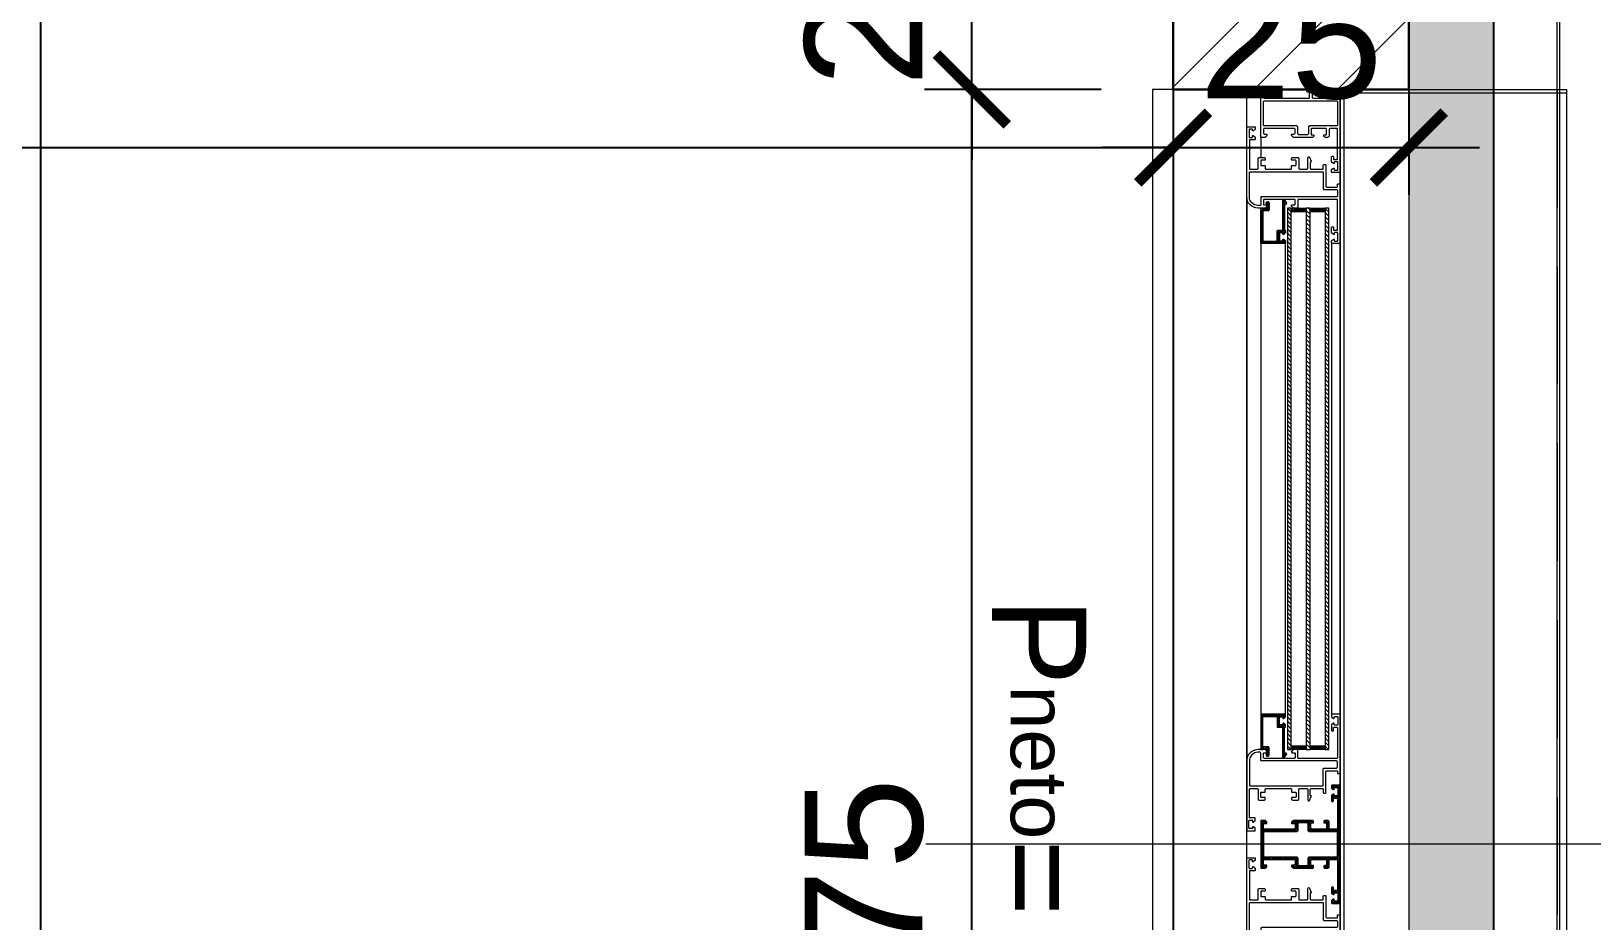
# Model space of a CAD drawing. Header units: centimetres. Extents: x 111832 to 117233, y -55119 to -48329.
# Drawn here: x 114573.4 to 114738.8, y -51120.5 to -51026.2 of the extents above; entities that cross this region are included whole.
import ezdxf

# ---------------------------------------------------------------- set-up
doc = ezdxf.new("R2010")
doc.units = ezdxf.units.CM
doc.header["$LTSCALE"] = 50
doc.header["$MEASUREMENT"] = 0
doc.linetypes.add('CACHE', pattern=[0.375, 0.25, -0.125])
doc.layers.get('0').update_dxf_attribs({"color": 8})
for name, color, linetype, lineweight in [('CONSOLE ISOL.', 214, 'Continuous', 15), ('ISOLATION', 252, 'Continuous', 0), ('MACONNERIE COUPE', 7, 'Continuous', 30), ('MACONNERIE HACHURE', 253, 'Continuous', 13), ('WD_Corner', 154, 'Continuous', 5), ('WINDOWS', 21, 'Continuous', 5)]:
    doc.layers.add(name, color=color, linetype=linetype, lineweight=lineweight)
doc.layers.add('COTE 50ème', color=1, linetype='Continuous')
doc.layers.add('FMULT', color=150, linetype='Continuous', plot=False)
doc.styles.add('GENERATED_STYLE_1', font='arial.ttf')
doc.styles.add('RS_TXT_50', font='arial.ttf', dxfattribs={"height": 12.5})
doc.dimstyles.new('RS_50CM_LINEAIRE', dxfattribs={"dimscale": 5, "dimtxt": 12.5, "dimasz": 1.5, "dimexe": 1, "dimexo": 2.5, "dimgap": 1, "dimtad": 1, "dimdec": 1, "dimrnd": 0.5, "dimdsep": 46, "dimtxsty": 'RS_TXT_50', "dimblk1": 'ARCHTICK', "dimblk2": 'ARCHTICK', "dimsah": 1, "dimcen": 2.5, "dimdle": 1, "dimclrt": 4, "dimadec": 0, "dimazin": 2, "dimtfac": 1, "dimtdec": 1, "dimtix": 1, "dimtmove": 2, "dimatfit": 3, "dimfxl": 1, "dimtolj": 1, "dimtzin": 0, "dimarcsym": 0})
pattern_1 = [(135, (-46708.70849, -43842.58123), (-0.08838834765, -0.08838834765), [])]

# ---------------------------------------------------------------- blocks, each defined once
blk = doc.blocks.new('DRITARE POS 3')
at = {"layer": 'WINDOWS'}
h = blk.add_hatch(dxfattribs=at)
h.set_pattern_fill('ANSI31', color=256, angle=450)
h.set_pattern_definition(pattern_1)
h.paths.add_polyline_path([(-9.61, -75.28, -0.414214), (-9.56, -75.22), (-9.26, -75.22, -0.414214), (-9.2, -75.28), (-9.2, -75.49, 1), (-9, -75.49), (-9, -74.96, 0.250765), (-9.02, -74.91), (-9.19, -74.8, 0.599022), (-9.28, -74.85), (-9.28, -74.92, -0.414214), (-9.33, -74.98), (-9.59, -74.98, -0.414214), (-9.65, -74.92), (-9.65, -74.14, -0.414214), (-9.59, -74.08), (-9.33, -74.08, -0.414214), (-9.28, -74.14), (-9.28, -74.25, 0.599022), (-9.19, -74.3), (-9.02, -74.18, 0.250765), (-9, -74.14), (-9, -73.9, 0.414214), (-9.05, -73.84), (-9.84, -73.84, 0.414214), (-9.89, -73.9), (-9.89, -80.11), (-9.89, -86.33, 0.414214), (-9.84, -86.38), (-9.05, -86.38, 0.414214), (-9, -86.33), (-9, -86.08, 0.250765), (-9.02, -86.04), (-9.19, -85.93, 0.599022), (-9.28, -85.97), (-9.28, -86.08, -0.414214), (-9.33, -86.14), (-9.59, -86.14, -0.414214), (-9.65, -86.08), (-9.65, -85.3, -0.414214), (-9.59, -85.24), (-9.33, -85.24, -0.414214), (-9.28, -85.3), (-9.28, -85.38, 0.599022), (-9.19, -85.42), (-9.02, -85.31, 0.250765), (-9, -85.26), (-9, -84.73, 1), (-9.2, -84.73), (-9.2, -84.95, -0.414214), (-9.26, -85), (-9.56, -85, -0.414214), (-9.61, -84.95), (-9.61, -81.77, -0.414214), (-9.56, -81.72), (-8.83, -81.72, -0.414214), (-8.74, -81.81), (-8.74, -82.46, 0.414214), (-8.55, -82.65), (-8.29, -82.65, 0.198912), (-8.25, -82.63), (-8.19, -82.57, 0.198912), (-8.18, -82.53), (-8.18, -82.43, 0.414214), (-8.23, -82.37), (-8.4, -82.37, -0.414214), (-8.46, -82.31), (-8.46, -81.81, -0.414214), (-8.36, -81.72), (-6.91, -81.72, -0.414214), (-6.81, -81.81), (-6.81, -82.31, -0.414214), (-6.87, -82.37), (-7.04, -82.37, 0.414214), (-7.09, -82.43), (-7.09, -82.53, 0.198912), (-7.08, -82.57), (-7.02, -82.63, 0.198912), (-6.98, -82.65), (-4.97, -82.65, 0.198912), (-4.93, -82.63), (-4.78, -82.48, 0.198912), (-4.76, -82.44), (-4.76, -82.37, 0.414214), (-4.82, -82.31), (-5, -82.31, -0.340481), (-5.13, -82.22), (-5.13, -81.81, -0.414214), (-5.04, -81.72), (-1.87, -81.72, -0.414214), (-1.77, -81.81), (-1.77, -82.22, -0.414214), (-1.87, -82.31), (-2.09, -82.31, 0.414214), (-2.15, -82.37), (-2.15, -82.44, 0.198912), (-2.13, -82.48), (-1.98, -82.63, 0.198912), (-1.94, -82.65), (-1.55, -82.65, 0.414214), (-1.49, -82.59), (-1.49, -80.11), (-1.49, -77.63, 0.414214), (-1.55, -77.57), (-1.94, -77.57, 0.198912), (-1.98, -77.59), (-2.13, -77.74, 0.198912), (-2.15, -77.78), (-2.15, -77.85, 0.414214), (-2.09, -77.91), (-1.87, -77.91, -0.414214), (-1.77, -78), (-1.77, -78.41, -0.414214), (-1.87, -78.51), (-5.04, -78.51, -0.414214), (-5.13, -78.41), (-5.13, -78, -0.340481), (-5, -77.91), (-4.82, -77.91, 0.414214), (-4.76, -77.85), (-4.76, -77.78, 0.198912), (-4.78, -77.74), (-4.93, -77.59, 0.198912), (-4.97, -77.57), (-6.98, -77.57, 0.198912), (-7.02, -77.59), (-7.08, -77.65, 0.198912), (-7.09, -77.69), (-7.09, -77.8, 0.414214), (-7.04, -77.85), (-6.87, -77.85, -0.414214), (-6.81, -77.91), (-6.81, -78.41, -0.414214), (-6.91, -78.51), (-8.36, -78.51, -0.414214), (-8.46, -78.41), (-8.46, -77.91, -0.414214), (-8.4, -77.85), (-8.23, -77.85, 0.414214), (-8.18, -77.8), (-8.18, -77.69, 0.198912), (-8.19, -77.65), (-8.25, -77.59, 0.198912), (-8.29, -77.57), (-8.55, -77.57, 0.414214), (-8.74, -77.76), (-8.74, -78.41, -0.414214), (-8.83, -78.51), (-9.56, -78.51, -0.414214), (-9.61, -78.45)])
h.paths.add_polyline_path([(-9.56, -78.79), (-6.63, -78.79), (-6.53, -78.69), (-6.53, -77.95), (-6.44, -77.85), (-5.51, -77.85), (-5.41, -77.95), (-5.41, -78.69), (-5.32, -78.79), (-1.83, -78.79), (-1.77, -78.84), (-1.77, -80.11), (-1.77, -81.38), (-1.83, -81.44), (-5.32, -81.44), (-5.41, -81.53), (-5.41, -82.28), (-5.51, -82.37), (-6.44, -82.37), (-6.53, -82.28), (-6.53, -81.53), (-6.63, -81.44), (-9.56, -81.44), (-9.61, -81.38), (-9.61, -80.11), (-9.61, -78.84)], flags=16)
at = {"layer": 'WINDOWS', "transparency": 33554559}
h = blk.add_hatch(dxfattribs=at)
h.set_pattern_fill('ANSI31', color=256, angle=450)
h.set_pattern_definition(pattern_1)
h.paths.add_polyline_path([(-1.49, -90.21), (-1.49, -90.16), (-1.74, -90.16), (-1.74, -90.21), (-2.09, -90.21, -0.414214), (-2.15, -90.16), (-2.15, -89.79, -0.247394), (-2.12, -89.74, 1.657435), (-2.37, -89.61), (-2.37, -90.35, 0.414214), (-2.28, -90.44), (-1.81, -90.44, -0.414214), (-1.72, -90.53), (-1.72, -93.57, -0.414214), (-1.81, -93.67), (-3.16, -93.67, -0.414214), (-3.22, -93.61), (-3.22, -92.6, 0.414214), (-3.31, -92.51), (-3.76, -92.51, -0.414214), (-3.81, -92.45), (-3.81, -89.32, 0.737396), (-3.98, -89.27), (-4.23, -89.62, 0.603122), (-4.15, -89.77), (-4.07, -89.77, -0.414214), (-4.02, -89.82), (-4.02, -92.51), (-4.06, -92.51, 0.414214), (-4.11, -92.57), (-4.11, -92.77, 0.250765), (-4.09, -92.82), (-3.92, -92.95, 0.599022), (-3.83, -92.9), (-3.83, -92.83, -0.414214), (-3.78, -92.77), (-3.51, -92.77, -0.414214), (-3.46, -92.83), (-3.46, -93.57, -0.414214), (-3.51, -93.63), (-3.78, -93.63, -0.414214), (-3.83, -93.57), (-3.83, -93.5, 0.599022), (-3.92, -93.45), (-4.09, -93.58, 0.250765), (-4.11, -93.63), (-4.11, -93.84, 0.414214), (-4.06, -93.89), (-1.55, -93.89, 0.414214), (-1.49, -93.84)])
at = {"layer": 'WINDOWS'}
h = blk.add_hatch(dxfattribs=at)
h.set_pattern_fill('ANSI31', color=140, scale=2.5, angle=450)
h.set_pattern_definition([(135, (-46708.9128, -43842.58123), (-0.2209708691, -0.2209708691), [])])
h.paths.add_polyline_path([(-8.71, -90.15), (-8.71, -147.54), (-8.31, -147.54), (-8.31, -90.15)])
h.paths.add_polyline_path([(-6.71, -90.15), (-6.71, -147.54), (-6.31, -147.54), (-6.31, -90.15)])
h.paths.add_polyline_path([(-4.71, -90.15), (-4.71, -147.53), (-4.31, -147.53), (-4.31, -90.15)])
at = {"layer": 'WINDOWS', "transparency": 33554559}
h = blk.add_hatch(dxfattribs=at)
h.set_pattern_fill('ANSI31', color=140, angle=450)
h.set_pattern_definition([(135, (-46708.90849, -43859.58123), (-0.08838834765, -0.08838834765), [])])
h.paths.add_polyline_path([(-6.71, -147.54), (-8.31, -147.54), (-8.31, -147.14), (-6.71, -147.14)])
h.paths.add_polyline_path([(-4.71, -147.54), (-6.31, -147.54), (-6.31, -147.14), (-4.71, -147.14)])
h.paths.add_polyline_path([(-6.71, -90.55), (-8.31, -90.55), (-8.31, -90.15), (-6.71, -90.15)])
h.paths.add_polyline_path([(-4.71, -90.55), (-6.31, -90.55), (-6.31, -90.15), (-4.71, -90.15)])
h = blk.add_hatch(dxfattribs=at)
h.set_pattern_fill('ANSI31', color=256, angle=450)
h.set_pattern_definition([(135, (-46708.71279, -43842.58135), (-0.08838834765, -0.08838834765), [])])
h.paths.add_polyline_path([(-1.72, -147.16, -0.414214), (-1.81, -147.25), (-2.28, -147.25, 0.414214), (-2.37, -147.34), (-2.37, -148.08, 1.835735), (-2.15, -147.94), (-2.15, -147.47), (-1.74, -147.47), (-1.5, -147.53), (-1.5, -143.85, 0.414214), (-1.55, -143.8), (-4.06, -143.8, 0.414214), (-4.12, -143.85), (-4.12, -144.06, 0.250765), (-4.09, -144.1), (-3.92, -144.24, 0.599022), (-3.84, -144.19), (-3.84, -144.06), (-3.46, -144.06), (-3.46, -144.92), (-3.84, -144.92), (-3.84, -144.79, 0.649779), (-3.93, -144.74), (-4.1, -144.88, 0.212283), (-4.12, -144.92), (-4.12, -145.12, 0.414214), (-4.06, -145.18), (-4.02, -145.18), (-4.02, -147.92), (-4.15, -147.92, 0.603122), (-4.23, -148.07), (-3.99, -148.42, 0.737396), (-3.82, -148.37), (-3.82, -145.18), (-3.31, -145.18, 0.414214), (-3.22, -145.08), (-3.22, -144.02), (-1.81, -144.02, -0.414214), (-1.72, -144.11)])
at = {"layer": 'WINDOWS', "color": 165, "linetype": 'CACHE'}
blk.add_line((-32.9, -160.11), (-32.9, 0), dxfattribs=at)
at = {"layer": 'WINDOWS', "color": 165}
blk.add_line((-61.99, -80.11), (34.01, -80.11), dxfattribs=at)
at = {"layer": 'WINDOWS'}
for p, q in [((-0.01, -148.63), (0, -88.98)), ((-9.89, -143.83), (-9.89, -93.83)), ((-9, -143.85), (-9, -93.83)), ((-4.11, -93.84), (-4.12, -143.85)), ((-1.5, -143.85), (-1.49, -93.84)), ((-9.9, -151.38), (-9.9, -150)), ((-1.5, -155.12), (-1.5, -152.86))]:
    blk.add_line(p, q, dxfattribs=at)
at = {"layer": 'WINDOWS', "color": 165}
for points in [[(-9.9, 0), (-9.9, -160.11), (-33.9, -160.11), (-33.9, 0)], [(-10.3, -159.71), (-10.3, -0.4), (-9.9, 0), (-9.9, -160.11)], [(0, 0), (0, -160.11), (10, -160.11), (10, 0)], [(-9.9, -160.11), (-33.9, -160.11), (-33.9, -159.71), (-10.3, -159.71)]]:
    blk.add_lwpolyline(points, close=True, dxfattribs=at)
at = {"layer": 'WINDOWS'}
for points in [[(-9.9, -160.11), (-9.9, 0), (0, 0), (0, -160.11)], [(-1.77, -80.11), (-1.77, -78.84), (-1.83, -78.79), (-5.32, -78.79), (-5.41, -78.69), (-5.41, -77.95), (-5.51, -77.85), (-6.44, -77.85), (-6.53, -77.95), (-6.53, -78.69), (-6.63, -78.79), (-9.56, -78.79), (-9.61, -78.84), (-9.61, -80.11), (-9.61, -81.38), (-9.56, -81.44), (-6.63, -81.44), (-6.53, -81.53), (-6.53, -82.28), (-6.44, -82.37), (-5.51, -82.37), (-5.41, -82.28), (-5.41, -81.53), (-5.32, -81.44), (-1.83, -81.44), (-1.77, -81.38)], [(-1.78, -158.84), (-1.83, -158.9), (-9.56, -158.9), (-9.62, -158.84), (-9.62, -156.3), (-9.56, -156.25), (-6.63, -156.25), (-6.54, -156.15), (-6.54, -155.41), (-6.44, -155.31), (-5.51, -155.31), (-5.42, -155.41), (-5.42, -156.15), (-5.32, -156.25), (-1.83, -156.25), (-1.78, -156.3)]]:
    blk.add_lwpolyline(points, close=True, dxfattribs=at)
blk.add_lwpolyline([(0, -71.28), (0, -78.64, -0.414214), (-0.06, -78.69), (-0.84, -78.69, -0.414214), (-0.9, -78.64), (-0.9, -78.43, -0.250765), (-0.87, -78.38), (-0.7, -78.25, -0.599022), (-0.62, -78.3), (-0.62, -78.39, 0.414214), (-0.56, -78.45), (-0.3, -78.45, 0.414214), (-0.24, -78.39), (-0.24, -77.61, 0.414214), (-0.3, -77.55), (-0.56, -77.55, 0.414214), (-0.62, -77.61), (-0.62, -77.7, -0.599022), (-0.7, -77.75), (-0.87, -77.62, -0.250765), (-0.9, -77.57), (-0.9, -77.37, -0.414214), (-0.84, -77.31), (-0.34, -77.31, 0.414214), (-0.28, -77.26), (-0.28, -74.31, 0.414214), (-0.37, -74.21), (-1.12, -74.21, 0.414214), (-1.21, -74.31), (-1.21, -75.33, -0.414214), (-1.31, -75.43), (-1.87, -75.43, -0.414214), (-1.96, -75.33), (-1.96, -75.2, -0.414214), (-1.9, -75.15), (-1.55, -75.15, 0.414214), (-1.49, -75.09), (-1.49, -74.64, 0.414214), (-1.55, -74.59), (-1.9, -74.59, -0.414214), (-1.96, -74.53), (-1.96, -74.27, 0.414214), (-2.02, -74.21), (-4.7, -74.21, 0.414214), (-4.76, -74.27), (-4.76, -74.53, -0.414214), (-4.82, -74.59), (-5.17, -74.59, 0.414214), (-5.23, -74.64), (-5.23, -75.09, 0.414214), (-5.17, -75.15), (-4.82, -75.15, -0.414214), (-4.76, -75.2), (-4.76, -75.33, -0.414214), (-4.85, -75.43), (-5.41, -75.43, -0.414214), (-5.51, -75.33), (-5.51, -74.31, 0.414214), (-5.6, -74.21), (-6.38, -74.21, 0.414214), (-6.48, -74.31), (-6.48, -75.43, -0.809546), (-6.66, -75.46), (-6.85, -75.04, -0.543142), (-6.79, -74.96, 0.414214), (-6.74, -74.9), (-6.74, -74.31, 0.414214), (-6.83, -74.21), (-8.06, -74.21, 0.414214), (-8.12, -74.27), (-8.12, -74.62, -0.414214), (-8.18, -74.68), (-8.34, -74.68, -0.414214), (-8.4, -74.62), (-8.4, -72.4, 0.414214), (-8.49, -72.31), (-9.56, -72.31, 0.414214), (-9.61, -72.36), (-9.61, -72.57, -0.414214), (-9.67, -72.63), (-9.84, -72.63, -0.414214), (-9.89, -72.57), (-9.89, -66.39, -0.414214)], format="xyb", dxfattribs=at)
for points in [[(-1.49, -70.44, -0.414214), (-1.4, -70.35), (-1.18, -70.35), (-1.18, -70.35, -0.414214), (-0.28, -71.28), (-0.28, -73.88, -0.414214), (-0.34, -73.93), (-8.06, -73.93, -0.414214), (-8.12, -73.88), (-8.12, -72.12, 0.414214), (-8.21, -72.03), (-9.52, -72.03, -0.414214), (-9.61, -71.94), (-9.61, -71.38, -0.414214), (-9.52, -71.28), (-1.59, -71.28, 0.414214), (-1.49, -71.19)], [(-1.49, -80.11), (-1.49, -77.63, 0.414214), (-1.55, -77.57), (-1.94, -77.57, 0.198912), (-1.98, -77.59), (-2.13, -77.74, 0.198912), (-2.15, -77.78), (-2.15, -77.85, 0.414214), (-2.09, -77.91), (-1.87, -77.91, -0.414214), (-1.77, -78), (-1.77, -78.41, -0.414214), (-1.87, -78.51), (-5.04, -78.51, -0.414214), (-5.13, -78.41), (-5.13, -78, -0.340481), (-5, -77.91), (-4.82, -77.91, 0.414214), (-4.76, -77.85), (-4.76, -77.78, 0.198912), (-4.78, -77.74), (-4.93, -77.59, 0.198912), (-4.97, -77.57), (-6.98, -77.57, 0.198912), (-7.02, -77.59), (-7.08, -77.65, 0.198912), (-7.09, -77.69), (-7.09, -77.8, 0.414214), (-7.04, -77.85), (-6.87, -77.85, -0.414214), (-6.81, -77.91), (-6.81, -78.41, -0.414214), (-6.91, -78.51), (-8.36, -78.51, -0.414214), (-8.46, -78.41), (-8.46, -77.91, -0.414214), (-8.4, -77.85), (-8.23, -77.85, 0.414214), (-8.18, -77.8), (-8.18, -77.69, 0.198912), (-8.19, -77.65), (-8.25, -77.59, 0.198912), (-8.29, -77.57), (-8.55, -77.57, 0.414214), (-8.74, -77.76), (-8.74, -78.41, -0.414214), (-8.83, -78.51), (-9.56, -78.51, -0.414214), (-9.61, -78.45), (-9.61, -75.28, -0.414214), (-9.56, -75.22), (-9.26, -75.22, -0.414214), (-9.2, -75.28), (-9.2, -75.49, 1), (-9, -75.49), (-9, -74.96, 0.250765), (-9.02, -74.91), (-9.19, -74.8, 0.599022), (-9.28, -74.85), (-9.28, -74.92, -0.414214), (-9.33, -74.98), (-9.59, -74.98, -0.414214), (-9.65, -74.92), (-9.65, -74.14, -0.414214), (-9.59, -74.08), (-9.33, -74.08, -0.414214), (-9.28, -74.14), (-9.28, -74.25, 0.599022), (-9.19, -74.3), (-9.02, -74.18, 0.250765), (-9, -74.14), (-9, -73.9, 0.414214), (-9.05, -73.84), (-9.84, -73.84, 0.414214), (-9.89, -73.9), (-9.89, -80.11), (-9.89, -86.33, 0.414214), (-9.84, -86.38), (-9.05, -86.38, 0.414214), (-9, -86.33), (-9, -86.08, 0.250765), (-9.02, -86.04), (-9.19, -85.93, 0.599022), (-9.28, -85.97), (-9.28, -86.08, -0.414214), (-9.33, -86.14), (-9.59, -86.14, -0.414214), (-9.65, -86.08), (-9.65, -85.3, -0.414214), (-9.59, -85.24), (-9.33, -85.24, -0.414214), (-9.28, -85.3), (-9.28, -85.38, 0.599022), (-9.19, -85.42), (-9.02, -85.31, 0.250765), (-9, -85.26), (-9, -84.73, 1), (-9.2, -84.73), (-9.2, -84.95, -0.414214), (-9.26, -85), (-9.56, -85, -0.414214), (-9.61, -84.95), (-9.61, -81.77, -0.414214), (-9.56, -81.72), (-8.83, -81.72, -0.414214), (-8.74, -81.81), (-8.74, -82.46, 0.414214), (-8.55, -82.65), (-8.29, -82.65, 0.198912), (-8.25, -82.63), (-8.19, -82.57, 0.198912), (-8.18, -82.53), (-8.18, -82.43, 0.414214), (-8.23, -82.37), (-8.4, -82.37, -0.414214), (-8.46, -82.31), (-8.46, -81.81, -0.414214), (-8.36, -81.72), (-6.91, -81.72, -0.414214), (-6.81, -81.81), (-6.81, -82.31, -0.414214), (-6.87, -82.37), (-7.04, -82.37, 0.414214), (-7.09, -82.43), (-7.09, -82.53, 0.198912), (-7.08, -82.57), (-7.02, -82.63, 0.198912), (-6.98, -82.65), (-4.97, -82.65, 0.198912), (-4.93, -82.63), (-4.78, -82.48, 0.198912), (-4.76, -82.44), (-4.76, -82.37, 0.414214), (-4.82, -82.31), (-5, -82.31, -0.340481), (-5.13, -82.22), (-5.13, -81.81, -0.414214), (-5.04, -81.72), (-1.87, -81.72, -0.414214), (-1.77, -81.81), (-1.77, -82.22, -0.414214), (-1.87, -82.31), (-2.09, -82.31, 0.414214), (-2.15, -82.37), (-2.15, -82.44, 0.198912), (-2.13, -82.48), (-1.98, -82.63, 0.198912), (-1.94, -82.65), (-1.55, -82.65, 0.414214), (-1.49, -82.59)], [(0, -81.59, 0.414214), (-0.06, -81.53), (-0.84, -81.53, 0.414214), (-0.9, -81.59), (-0.9, -81.79, 0.250765), (-0.87, -81.84), (-0.7, -81.97, 0.599022), (-0.62, -81.92), (-0.62, -81.83, -0.414214), (-0.56, -81.77), (-0.3, -81.77, -0.414214), (-0.24, -81.83), (-0.24, -82.61, -0.414214), (-0.3, -82.67), (-0.56, -82.67, -0.414214), (-0.62, -82.61), (-0.62, -82.52, 0.599022), (-0.7, -82.47), (-0.87, -82.6, 0.250765), (-0.9, -82.65), (-0.9, -82.86, 0.414214), (-0.84, -82.91), (-0.34, -82.91, -0.414214), (-0.28, -82.97), (-0.28, -85.92, -0.414214), (-0.37, -86.01), (-1.12, -86.01, -0.414214), (-1.21, -85.92), (-1.21, -84.89, 0.414214), (-1.31, -84.8), (-1.87, -84.8, 0.414214), (-1.96, -84.89), (-1.96, -85.02, 0.414214), (-1.9, -85.08), (-1.55, -85.08, -0.414214), (-1.49, -85.13), (-1.49, -85.58, -0.414214), (-1.55, -85.64), (-1.9, -85.64, 0.414214), (-1.96, -85.69), (-1.96, -85.95, -0.414214), (-2.02, -86.01), (-4.7, -86.01, -0.414214), (-4.76, -85.95), (-4.76, -85.69, 0.414214), (-4.82, -85.64), (-5.17, -85.64, -0.414214), (-5.23, -85.58), (-5.23, -85.13, -0.414214), (-5.17, -85.08), (-4.82, -85.08, 0.414214), (-4.76, -85.02), (-4.76, -84.89, 0.414214), (-4.85, -84.8), (-5.41, -84.8, 0.414214), (-5.51, -84.89), (-5.51, -85.92, -0.414214), (-5.6, -86.01), (-6.38, -86.01, -0.414214), (-6.48, -85.92), (-6.48, -84.8, 0.809546), (-6.66, -84.76), (-6.85, -85.18, 0.543142), (-6.79, -85.26, -0.414214), (-6.74, -85.32), (-6.74, -85.92, -0.414214), (-6.83, -86.01), (-8.06, -86.01, -0.414214), (-8.12, -85.95), (-8.12, -85.6, 0.414214), (-8.18, -85.54), (-8.34, -85.54, 0.414214), (-8.4, -85.6), (-8.4, -87.82, -0.414214), (-8.49, -87.91), (-9.56, -87.91, -0.414214), (-9.61, -87.86), (-9.61, -87.65, 0.414214), (-9.67, -87.6), (-9.84, -87.6, 0.414214), (-9.89, -87.65), (-9.89, -93.83, 0.414214), (-9.84, -93.89), (-9.05, -93.89, 0.414214), (-9, -93.83), (-9, -93.63, 0.250765), (-9.02, -93.58), (-9.19, -93.45, 0.599022), (-9.28, -93.5), (-9.28, -93.59, -0.414214), (-9.33, -93.64), (-9.59, -93.64, -0.414214), (-9.65, -93.59), (-9.65, -92.8, -0.414214), (-9.59, -92.75), (-9.33, -92.75, -0.414214), (-9.28, -92.8), (-9.28, -92.9, 0.599022), (-9.19, -92.94), (-9.02, -92.81, 0.250765), (-9, -92.77), (-9, -92.19, 0.414214), (-9.05, -92.13), (-9.15, -92.13, 0.414214), (-9.2, -92.19), (-9.2, -92.45, -0.414214), (-9.26, -92.51), (-9.56, -92.51, -0.414214), (-9.61, -92.45), (-9.61, -89.28, -0.414214), (-9.56, -89.22), (-5.47, -89.22, -0.414214), (-5.41, -89.28), (-5.41, -90.1, 0.414214), (-5.36, -90.15), (-4.97, -90.15, 0.198912), (-4.93, -90.14), (-4.78, -89.98, 0.198912), (-4.76, -89.94), (-4.76, -89.87, 0.414214), (-4.82, -89.82), (-5.04, -89.82, -0.414214), (-5.13, -89.72), (-5.13, -89.31, -0.414214), (-5.04, -89.22), (-1.87, -89.22, -0.414214), (-1.77, -89.31), (-1.77, -89.72, -0.414214), (-1.87, -89.82), (-2.09, -89.82, 0.414214), (-2.15, -89.87), (-2.15, -89.94, 0.198912), (-2.13, -89.98), (-1.98, -90.14, 0.198912), (-1.94, -90.15), (-1.21, -90.15, 0.414214), (0, -88.94)], [(-1.49, -89.78, 0.414214), (-1.4, -89.87), (-1.18, -89.87), (-1.18, -89.87, 0.414214), (-0.28, -88.94), (-0.28, -86.35, 0.414214), (-0.34, -86.29), (-8.06, -86.29, 0.414214), (-8.12, -86.35), (-8.12, -88.1, -0.414214), (-8.21, -88.19), (-9.52, -88.19, 0.414214), (-9.61, -88.29), (-9.61, -88.85, 0.414214), (-9.52, -88.94), (-1.59, -88.94, -0.414214), (-1.49, -89.03)], [(-1.74, -90.21), (-2.09, -90.21, -0.414214), (-2.15, -90.16), (-2.15, -89.79, -0.247394), (-2.12, -89.74, 1.657435), (-2.37, -89.61), (-2.37, -90.35, 0.414214), (-2.28, -90.44), (-1.81, -90.44, -0.414214), (-1.72, -90.53), (-1.72, -93.57, -0.414214), (-1.81, -93.67), (-3.16, -93.67, -0.414214), (-3.22, -93.61), (-3.22, -92.6, 0.414214), (-3.31, -92.51), (-3.76, -92.51, -0.414214), (-3.81, -92.45), (-3.81, -89.32, 0.737396), (-3.98, -89.27), (-4.23, -89.62, 0.603122), (-4.15, -89.77), (-4.07, -89.77, -0.414214), (-4.02, -89.82), (-4.02, -92.51), (-4.06, -92.51, 0.414214), (-4.11, -92.57), (-4.11, -92.77, 0.250765), (-4.09, -92.82), (-3.92, -92.95, 0.599022), (-3.83, -92.9), (-3.83, -92.83, -0.414214), (-3.78, -92.77), (-3.51, -92.77, -0.414214), (-3.46, -92.83), (-3.46, -93.57, -0.414214), (-3.51, -93.63), (-3.78, -93.63, -0.414214), (-3.83, -93.57), (-3.83, -93.5, 0.599022), (-3.92, -93.45), (-4.09, -93.58, 0.250765), (-4.11, -93.63), (-4.11, -93.84, 0.414214), (-4.06, -93.89), (-1.55, -93.89, 0.414214), (-1.49, -93.84), (-1.49, -90.21), (-1.49, -90.16), (-1.74, -90.16)], [(0, -156.1, -0.414214), (-0.06, -156.15), (-0.84, -156.15, -0.414214), (-0.9, -156.1), (-0.9, -155.89, -0.250765), (-0.88, -155.85), (-0.71, -155.72, -0.599022), (-0.62, -155.76), (-0.62, -155.86, 0.414214), (-0.56, -155.91), (-0.3, -155.91, 0.414214), (-0.25, -155.86), (-0.25, -155.07, 0.414214), (-0.3, -155.02), (-0.56, -155.02, 0.414214), (-0.62, -155.07), (-0.62, -155.16, -0.599022), (-0.71, -155.21), (-0.88, -155.08, -0.250765), (-0.9, -155.03), (-0.9, -154.83, -0.414214), (-0.84, -154.77), (-0.34, -154.77, 0.414214), (-0.28, -154.72), (-0.28, -151.77, 0.414214), (-0.38, -151.67), (-1.12, -151.67, 0.414214), (-1.22, -151.77), (-1.22, -152.79, -0.414214), (-1.31, -152.89), (-1.87, -152.89, -0.414214), (-1.96, -152.79), (-1.96, -152.66, -0.414214), (-1.91, -152.61), (-1.55, -152.61, 0.414214), (-1.5, -152.55), (-1.5, -152.1, 0.414214), (-1.55, -152.05), (-1.91, -152.05, -0.414214), (-1.96, -151.99), (-1.96, -151.73, 0.414214), (-2.02, -151.67), (-4.71, -151.67, 0.414214), (-4.76, -151.73), (-4.76, -151.99, -0.414214), (-4.82, -152.05), (-5.17, -152.05, 0.414214), (-5.23, -152.1), (-5.23, -152.55, 0.414214), (-5.17, -152.61), (-4.82, -152.61, -0.414214), (-4.76, -152.66), (-4.76, -152.79, -0.414214), (-4.86, -152.89), (-5.42, -152.89, -0.414214), (-5.51, -152.79), (-5.51, -151.77, 0.414214), (-5.6, -151.67), (-6.39, -151.67, 0.414214), (-6.48, -151.77), (-6.48, -152.89, -0.809546), (-6.66, -152.93), (-6.85, -152.5, -0.543142), (-6.8, -152.42, 0.414214), (-6.74, -152.36), (-6.74, -151.77, 0.414214), (-6.84, -151.67), (-8.07, -151.67, 0.414214), (-8.12, -151.73), (-8.12, -152.08, -0.414214), (-8.18, -152.14), (-8.35, -152.14, -0.414214), (-8.4, -152.08), (-8.4, -149.86, 0.414214), (-8.5, -149.77), (-9.56, -149.77, 0.414214), (-9.62, -149.83), (-9.62, -150.03, -0.414214), (-9.67, -150.09), (-9.84, -150.09, -0.414214), (-9.9, -150.03), (-9.9, -143.85, -0.414214), (-9.84, -143.8), (-9.06, -143.8, -0.414214), (-9, -143.85), (-9, -144.06, -0.250765), (-9.03, -144.1), (-9.19, -144.24, -0.599022), (-9.28, -144.19), (-9.28, -144.1, 0.414214), (-9.34, -144.04), (-9.6, -144.04, 0.414214), (-9.65, -144.1), (-9.65, -144.88, 0.414214), (-9.6, -144.94), (-9.34, -144.94, 0.414214), (-9.28, -144.88), (-9.28, -144.79, -0.599022), (-9.19, -144.74), (-9.03, -144.87, -0.250765), (-9, -144.92), (-9, -145.5, -0.414214), (-9.06, -145.55), (-9.15, -145.55, -0.414214), (-9.21, -145.5), (-9.21, -145.23, 0.414214), (-9.26, -145.18), (-9.56, -145.18, 0.414214), (-9.62, -145.23), (-9.62, -148.41, 0.414214), (-9.56, -148.46), (-5.47, -148.46, 0.414214), (-5.42, -148.41), (-5.42, -147.59, -0.414214), (-5.36, -147.53), (-4.97, -147.53, -0.198912), (-4.93, -147.55), (-4.78, -147.7, -0.198912), (-4.76, -147.74), (-4.76, -147.81, -0.414214), (-4.82, -147.87), (-5.04, -147.87, 0.414214), (-5.14, -147.96), (-5.14, -148.37, 0.414214), (-5.04, -148.46), (-1.87, -148.46, 0.414214), (-1.78, -148.37), (-1.78, -147.96, 0.414214), (-1.87, -147.87), (-2.09, -147.87, -0.414214), (-2.15, -147.81), (-2.15, -147.74, -0.198912), (-2.13, -147.7), (-1.98, -147.55, -0.198912), (-1.94, -147.53), (-1.22, -147.53, -0.414214), (0, -148.74)], [(-1.74, -147.47), (-2.09, -147.47, 0.414214), (-2.15, -147.53), (-2.15, -147.9, 0.247394), (-2.13, -147.95, -1.657435), (-2.37, -148.08), (-2.37, -147.34, -0.414214), (-2.28, -147.25), (-1.81, -147.25, 0.414214), (-1.72, -147.16), (-1.72, -144.11, 0.414214), (-1.81, -144.02), (-3.16, -144.02, 0.414214), (-3.22, -144.08), (-3.22, -145.08, -0.414214), (-3.31, -145.18), (-3.76, -145.18, 0.414214), (-3.82, -145.23), (-3.82, -148.37, -0.737396), (-3.99, -148.42), (-4.23, -148.07, -0.603122), (-4.15, -147.92), (-4.08, -147.92, 0.414214), (-4.02, -147.87), (-4.02, -145.18), (-4.06, -145.18, -0.414214), (-4.12, -145.12), (-4.12, -144.92, -0.250765), (-4.09, -144.87), (-3.92, -144.74, -0.599022), (-3.84, -144.79), (-3.84, -144.86, 0.414214), (-3.78, -144.92), (-3.52, -144.92, 0.414214), (-3.46, -144.86), (-3.46, -144.11, 0.414214), (-3.52, -144.06), (-3.78, -144.06, 0.414214), (-3.84, -144.11), (-3.84, -144.19, -0.599022), (-3.92, -144.24), (-4.09, -144.1, -0.250765), (-4.12, -144.06), (-4.12, -143.85, -0.414214), (-4.06, -143.8), (-1.55, -143.8, -0.414214), (-1.5, -143.85), (-1.5, -147.47), (-1.5, -147.53), (-1.74, -147.53)], [(-1.5, -147.9, -0.414214), (-1.4, -147.81), (-1.18, -147.81), (-1.18, -147.81, -0.414214), (-0.28, -148.74), (-0.28, -151.34, -0.414214), (-0.34, -151.39), (-8.07, -151.39, -0.414214), (-8.12, -151.34), (-8.12, -149.58, 0.414214), (-8.22, -149.49), (-9.52, -149.49, -0.414214), (-9.62, -149.4), (-9.62, -148.84, -0.414214), (-9.52, -148.74), (-1.59, -148.74, 0.414214), (-1.5, -148.65)], [(-7.08, -155.11), (-7.02, -155.05, -0.198912), (-6.98, -155.03), (-4.97, -155.03, -0.198912), (-4.93, -155.05), (-4.78, -155.2, -0.198912), (-4.76, -155.24), (-4.76, -155.31, -0.414214), (-4.82, -155.37), (-5.01, -155.37, 0.340481), (-5.14, -155.46), (-5.14, -155.87, 0.414214), (-5.04, -155.97), (-1.87, -155.97, 0.414214), (-1.78, -155.87), (-1.78, -155.46, 0.414214), (-1.87, -155.37), (-2.09, -155.37, -0.414214), (-2.15, -155.31), (-2.15, -155.24, -0.198912), (-2.13, -155.2), (-1.98, -155.05, -0.198912), (-1.94, -155.03), (-1.55, -155.03, -0.414214), (-1.5, -155.09), (-1.5, -160.06, -0.414214), (-1.55, -160.11), (-2.13, -160.11, -0.322823), (-2.19, -160.07), (-2.24, -159.91, -0.511918), (-2.19, -159.83), (-1.87, -159.83, 0.414214), (-1.78, -159.74), (-1.78, -159.27, 0.414214), (-1.87, -159.18), (-6.57, -159.18, 0.414214), (-6.67, -159.27), (-6.67, -159.74, 0.414214), (-6.57, -159.83), (-6.44, -159.83, -0.511918), (-6.39, -159.91), (-6.45, -160.07, -0.322823), (-6.5, -160.11), (-7.12, -160.11, -0.322823), (-7.17, -160.07), (-7.23, -159.91, -0.511918), (-7.17, -159.83), (-7.04, -159.83, 0.414214), (-6.95, -159.74), (-6.95, -159.27, 0.414214), (-7.04, -159.18), (-9.52, -159.18, 0.414214), (-9.62, -159.27), (-9.62, -159.74, 0.414214), (-9.52, -159.83), (-9.21, -159.83, -0.511918), (-9.15, -159.91), (-9.21, -160.07, -0.322823), (-9.26, -160.11), (-9.84, -160.11, -0.414214), (-9.9, -160.06), (-9.9, -151.36, -0.414214), (-9.84, -151.3), (-9.06, -151.3, -0.414214), (-9, -151.36), (-9, -151.6, -0.250765), (-9.03, -151.65), (-9.19, -151.76, -0.599022), (-9.28, -151.71), (-9.28, -151.6, 0.414214), (-9.34, -151.54), (-9.6, -151.54, 0.414214), (-9.65, -151.6), (-9.65, -152.38, 0.414214), (-9.6, -152.44), (-9.34, -152.44, 0.414214), (-9.28, -152.38), (-9.28, -152.31, -0.599022), (-9.19, -152.26), (-9.03, -152.37, -0.250765), (-9, -152.42), (-9, -152.95, -1), (-9.21, -152.95), (-9.21, -152.74, 0.414214), (-9.26, -152.68), (-9.56, -152.68, 0.414214), (-9.62, -152.74), (-9.62, -155.91, 0.414214), (-9.56, -155.97), (-8.83, -155.97, 0.414214), (-8.74, -155.87), (-8.74, -155.22, -0.414214), (-8.55, -155.03), (-8.3, -155.03, -0.198912), (-8.26, -155.05), (-8.2, -155.11, -0.198912), (-8.18, -155.15), (-8.18, -155.26, -0.414214), (-8.24, -155.31), (-8.4, -155.31, 0.414214), (-8.46, -155.37), (-8.46, -155.87, 0.414214), (-8.37, -155.97), (-6.91, -155.97, 0.414214), (-6.82, -155.87), (-6.82, -155.37, 0.414214), (-6.87, -155.31), (-7.04, -155.31, -0.414214), (-7.1, -155.26), (-7.1, -155.15, -0.198912)]]:
    blk.add_lwpolyline(points, format="xyb", close=True, dxfattribs=at)
at = {"layer": 'WINDOWS', "color": 140}
for points in [[(-8.71, -90.15), (-8.71, -147.54), (-8.31, -147.54), (-8.31, -90.15)], [(-6.71, -90.55), (-8.31, -90.55), (-8.31, -90.15), (-6.71, -90.15)], [(-6.71, -90.15), (-6.71, -147.54), (-6.31, -147.54), (-6.31, -90.15)], [(-4.71, -90.55), (-6.31, -90.55), (-6.31, -90.15), (-4.71, -90.15)], [(-4.71, -90.15), (-4.71, -147.53), (-4.31, -147.53), (-4.31, -90.15)], [(-6.71, -147.54), (-8.31, -147.54), (-8.31, -147.14), (-6.71, -147.14)], [(-4.71, -147.54), (-6.31, -147.54), (-6.31, -147.14), (-4.71, -147.14)]]:
    blk.add_lwpolyline(points, close=True, dxfattribs=at)
at = {"layer": 'WINDOWS', "color": 165, "insert": (27.15, -106.27), "char_height": 10, "attachment_point": 7, "rotation": 90, "style": 'GENERATED_STYLE_1'}
blk.add_mtext('\\A1;\\pt0;P{\\H0.6x;neto}= 0', dxfattribs=at)
blk = doc.blocks.new('_ArchTick')
at = {"color": 0, "linetype": 'ByBlock', "const_width": 0.15}
blk.add_lwpolyline([(-0.5, -0.5), (0.5, 0.5)], dxfattribs=at)
blk = doc.blocks.new('*D1015')
at = {"layer": 'COTE 50ème', "color": 0, "lineweight": -2, "ltscale": 0.5, "transparency": 16777216}
for p, q in [((114574.37, -51592.36), (114574.37, -50980.36)), ((114630.98, -50985.36), (114569.37, -50985.36)), ((114541.87, -51587.36), (114579.37, -51587.36))]:
    blk.add_line(p, q, dxfattribs=at)
at = {"layer": 'Defpoints', "color": 0, "ltscale": 0.5, "transparency": 16777216}
for p in [(114574.37, -50985.36), (114643.48, -50985.36), (114529.37, -51587.36)]:
    blk.add_point(p, dxfattribs=at)
at = {"layer": 'COTE 50ème', "color": 0, "lineweight": -2, "ltscale": 0.5, "transparency": 16777216, "xscale": 7.5, "yscale": 7.5, "zscale": 7.5}
for p, rotation in [((114574.37, -50985.36), 90), ((114574.37, -51587.36), 270)]:
    blk.add_blockref('_ArchTick', p, dxfattribs=dict(at, rotation=rotation))
at = {"layer": 'COTE 50ème', "color": 4, "ltscale": 0.5, "transparency": 16777216, "insert": (114562.98, -51286.36), "char_height": 12.5, "attachment_point": 5, "rotation": 90, "style": 'RS_TXT_50'}
blk.add_mtext('\\A1;602', dxfattribs=at)
blk = doc.blocks.new('*D1027')
at = {"layer": 'COTE 50ème', "color": 0, "lineweight": -2, "ltscale": 0.5, "transparency": 16777216}
for p, q in [((114673.05, -51212.36), (114673.05, -51027.36)), ((114686.75, -51032.36), (114668.05, -51032.36)), ((114684.85, -51207.36), (114668.05, -51207.36))]:
    blk.add_line(p, q, dxfattribs=at)
at = {"layer": 'Defpoints', "color": 0, "ltscale": 0.5, "transparency": 16777216}
for p in [(114673.05, -51032.36), (114699.25, -51032.36), (114697.35, -51207.36)]:
    blk.add_point(p, dxfattribs=at)
at = {"layer": 'COTE 50ème', "color": 0, "lineweight": -2, "ltscale": 0.5, "transparency": 16777216, "xscale": 7.5, "yscale": 7.5, "zscale": 7.5}
for p, rotation in [((114673.05, -51032.36), 90), ((114673.05, -51207.36), 270)]:
    blk.add_blockref('_ArchTick', p, dxfattribs=dict(at, rotation=rotation))
at = {"layer": 'COTE 50ème', "color": 4, "ltscale": 0.5, "transparency": 16777216, "insert": (114661.66, -51119.86), "char_height": 12.5, "attachment_point": 5, "rotation": 90, "style": 'RS_TXT_50'}
blk.add_mtext('\\A1;175', dxfattribs=at)
blk = doc.blocks.new('*D1028')
at = {"layer": 'COTE 50ème', "color": 0, "lineweight": -2, "ltscale": 0.5, "transparency": 16777216}
for p, q in [((114673.05, -51012.36), (114673.05, -51004.86)), ((114688.07, -51012.36), (114668.05, -51012.36)), ((114673.05, -51032.36), (114673.05, -51012.36)), ((114686.75, -51032.36), (114668.05, -51032.36)), ((114673.05, -51032.36), (114673.05, -51039.86))]:
    blk.add_line(p, q, dxfattribs=at)
at = {"layer": 'Defpoints', "color": 0, "ltscale": 0.5, "transparency": 16777216}
for p in [(114673.05, -51012.36), (114700.57, -51012.36), (114699.25, -51032.36)]:
    blk.add_point(p, dxfattribs=at)
at = {"layer": 'COTE 50ème', "color": 0, "lineweight": -2, "ltscale": 0.5, "transparency": 16777216, "xscale": 7.5, "yscale": 7.5, "zscale": 7.5}
for p, rotation in [((114673.05, -51012.36), 270), ((114673.05, -51032.36), 90)]:
    blk.add_blockref('_ArchTick', p, dxfattribs=dict(at, rotation=rotation))
at = {"layer": 'COTE 50ème', "color": 4, "ltscale": 0.5, "transparency": 16777216, "insert": (114661.66, -51022.36), "char_height": 12.5, "attachment_point": 5, "rotation": 90, "style": 'RS_TXT_50'}
blk.add_mtext('\\A1;20', dxfattribs=at)
blk = doc.blocks.new('*D1087')
at = {"layer": 'COTE 50ème', "color": 0, "lineweight": -2, "ltscale": 0.5, "transparency": 16777216}
for p, q in [((113989.37, -51025.23), (113989.37, -51043.52)), ((114694.37, -51025.23), (114694.37, -51043.52)), ((113984.37, -51038.52), (114699.37, -51038.52))]:
    blk.add_line(p, q, dxfattribs=at)
at = {"layer": 'Defpoints', "color": 0, "ltscale": 0.5, "transparency": 16777216}
for p in [(113989.37, -51012.73), (114694.37, -51012.73), (114694.37, -51038.52)]:
    blk.add_point(p, dxfattribs=at)
at = {"layer": 'COTE 50ème', "color": 0, "lineweight": -2, "ltscale": 0.5, "transparency": 16777216, "xscale": 7.5, "yscale": 7.5, "zscale": 7.5, "rotation": 180}
blk.add_blockref('_ArchTick', (113989.37, -51038.52), dxfattribs=at)
at = {"layer": 'COTE 50ème', "color": 0, "lineweight": -2, "ltscale": 0.5, "transparency": 16777216, "xscale": 7.5, "yscale": 7.5, "zscale": 7.5}
blk.add_blockref('_ArchTick', (114694.37, -51038.52), dxfattribs=at)
at = {"layer": 'COTE 50ème', "color": 4, "ltscale": 0.5, "transparency": 16777216, "insert": (114341.87, -51027.14), "char_height": 12.5, "attachment_point": 5, "style": 'RS_TXT_50'}
blk.add_mtext('\\A1;705', dxfattribs=at)
blk = doc.blocks.new('*D1088')
at = {"layer": 'COTE 50ème', "color": 0, "lineweight": -2, "ltscale": 0.5, "transparency": 16777216}
for p, q in [((114694.37, -51025.23), (114694.37, -51043.52)), ((114719.37, -51025.23), (114719.37, -51043.52)), ((114694.37, -51038.52), (114686.87, -51038.52)), ((114694.37, -51038.52), (114719.37, -51038.52)), ((114719.37, -51038.52), (114726.87, -51038.52))]:
    blk.add_line(p, q, dxfattribs=at)
at = {"layer": 'Defpoints', "color": 0, "ltscale": 0.5, "transparency": 16777216}
for p in [(114694.37, -51012.73), (114719.37, -51012.73), (114719.37, -51038.52)]:
    blk.add_point(p, dxfattribs=at)
at = {"layer": 'COTE 50ème', "color": 0, "lineweight": -2, "ltscale": 0.5, "transparency": 16777216, "xscale": 7.5, "yscale": 7.5, "zscale": 7.5}
blk.add_blockref('_ArchTick', (114694.37, -51038.52), dxfattribs=at)
at = {"layer": 'COTE 50ème', "color": 0, "lineweight": -2, "ltscale": 0.5, "transparency": 16777216, "xscale": 7.5, "yscale": 7.5, "zscale": 7.5, "rotation": 180}
blk.add_blockref('_ArchTick', (114719.37, -51038.52), dxfattribs=at)
at = {"layer": 'COTE 50ème', "color": 4, "ltscale": 0.5, "transparency": 16777216, "insert": (114706.87, -51027.14), "char_height": 12.5, "attachment_point": 5, "style": 'RS_TXT_50'}
blk.add_mtext('\\A1;25', dxfattribs=at)

msp = doc.modelspace()

# ---------------------------------------------------------------- hatches: boundary and pattern name
at = {"layer": 'ISOLATION', "transparency": 33554687}
h = msp.add_hatch(dxfattribs=at)
h.set_pattern_fill('INSUL', color=256, scale=10, angle=45)
h.paths.add_polyline_path([(113827.37, -50822.36), (113989.37, -50822.36), (113989.37, -50947.36), (114284.37, -50947.36), (114284.37, -50960.36), (114719.37, -50960.36), (114719.37, -52012.36), (114799.37, -52012.36), (114799.37, -51972.36), (114824.37, -51972.36), (114824.37, -52037.36), (113589.37, -52037.36), (113589.37, -52046.36), (114833.37, -52046.36), (114833.37, -51963.36), (114790.37, -51963.36), (114790.37, -52003.36), (114728.37, -52003.36), (114728.37, -50951.36), (114293.37, -50951.36), (114293.37, -50938.36), (113998.37, -50938.36), (113998.37, -50813.36), (113827.37, -50813.36)])
at = {"layer": 'MACONNERIE HACHURE'}
h = msp.add_hatch(dxfattribs=at)
h.set_pattern_fill('ANSI31', color=256, scale=50, style=0)
h.set_pattern_definition([(45, (0, 5835.283), (-4.41941738, 4.41941738), [])])
h.paths.add_polyline_path([(114184.37, -50957.36), (114184.37, -50947.36), (114284.37, -50947.36), (114284.37, -50997.36), (114184.37, -50997.36), (114184.37, -50987.36), (114269.37, -50987.36), (114269.37, -50957.36)])
h.paths.add_polyline_path([(112729.37, -52037.36), (112649.37, -52037.36), (112649.37, -52012.36), (112729.37, -52012.36)])
h.paths.add_polyline_path([(114719.37, -52037.36), (114799.37, -52037.36), (114799.37, -52012.36), (114719.37, -52012.36)])
h.paths.add_polyline_path([(114799.37, -52012.36), (114824.37, -52012.36), (114824.37, -51972.36), (114799.37, -51972.36)])
h.paths.add_polyline_path([(114694.37, -51940.47), (114719.37, -51940.47), (114719.37, -51947.36), (114694.37, -51947.36)])
h.paths.add_polyline_path([(112729.37, -51940.47), (112754.37, -51940.47), (112754.37, -51947.36), (112729.37, -51947.36)])
h.paths.add_polyline_path([(113757.37, -50822.36), (113757.37, -50707.36), (113691.37, -50707.36), (113691.37, -50822.36), (113711.37, -50822.36), (113711.37, -50727.36), (113737.37, -50727.36), (113737.37, -50822.36)])
h.paths.add_polyline_path([(113459.37, -50332.36), (113394.37, -50332.36), (113394.37, -50472.36), (113419.37, -50472.36), (113419.37, -50357.36), (113459.37, -50357.36)])
h.paths.add_polyline_path([(113989.37, -50332.36), (114054.37, -50332.36), (114054.37, -50472.36), (114029.37, -50472.36), (114029.37, -50357.36), (113989.37, -50357.36)])
h.paths.add_polyline_path([(114459.37, -50960.36), (114354.37, -50960.36), (114354.37, -50985.36), (114459.37, -50985.36)])
h.paths.add_polyline_path([(112989.37, -50960.36), (113094.37, -50960.36), (113094.37, -50985.36), (112989.37, -50985.36)])
h.paths.add_polyline_path([(114719.37, -51192.47), (114694.37, -51192.47), (114694.37, -51207.36), (114719.37, -51207.36)])
h.paths.add_polyline_path([(112649.37, -50752.25), (112624.37, -50752.25), (112624.37, -50697.36), (112649.37, -50697.36)])
h.paths.add_polyline_path([(112649.37, -51007.36), (112624.37, -51007.36), (112624.37, -50937.36), (112649.37, -50937.36)])
h.paths.add_polyline_path([(112649.37, -51192.47), (112624.37, -51192.47), (112624.37, -51347.36), (112649.37, -51347.36)])
h.paths.add_polyline_path([(112649.37, -51592.36), (112624.37, -51592.36), (112624.37, -51552.36), (112649.37, -51552.36)])
h.paths.add_polyline_path([(114799.37, -50752.25), (114824.37, -50752.25), (114824.37, -50697.36), (114799.37, -50697.36)])
h.paths.add_polyline_path([(114799.37, -51007.36), (114824.37, -51007.36), (114824.37, -50937.36), (114799.37, -50937.36)])
h.paths.add_polyline_path([(114799.37, -51192.47), (114824.37, -51192.47), (114824.37, -51347.36), (114799.37, -51347.36)])
h.paths.add_polyline_path([(114799.37, -51600.36), (114824.37, -51600.36), (114824.37, -51552.36), (114799.37, -51552.36)])
h.paths.add_polyline_path([(112754.37, -51587.36), (112919.37, -51587.36), (112919.37, -51612.36), (112754.37, -51612.36)])
h.paths.add_polyline_path([(112979.37, -51587.36), (112982.4, -51587.36), (112982.4, -51612.36), (112979.37, -51612.36)])
h.paths.add_polyline_path([(113077.4, -51587.36), (113104.37, -51587.36), (113104.37, -51612.36), (113077.4, -51612.36)])
h.paths.add_polyline_path([(114469.37, -51587.36), (114466.34, -51587.36), (114466.34, -51612.36), (114469.37, -51612.36)])
h.paths.add_polyline_path([(114371.34, -51587.36), (114344.37, -51587.36), (114344.37, -51612.36), (114371.34, -51612.36)])
h.paths.add_polyline_path([(114004.37, -50960.36), (113989.37, -50960.36), (113989.37, -50985.36), (114004.37, -50985.36)])
h.paths.add_polyline_path([(112729.37, -51192.47), (112754.37, -51192.47), (112754.37, -51207.36), (112729.37, -51207.36)])
h.paths.add_polyline_path([(113189.37, -51417.36), (113177.37, -51417.36), (113177.37, -51587.44), (113164.37, -51587.36), (113164.37, -51612.36), (113189.37, -51612.36), (113189.37, -51504.36), (113199.37, -51504.36), (113199.37, -51492.36), (113189.37, -51492.36)])
h.paths.add_polyline_path([(113177.37, -51290.36), (113177.37, -51280.36), (113189.37, -51280.36), (113189.37, -51325.36), (113177.37, -51325.36), (113177.37, -51315.36), (112754.37, -51315.36), (112754.37, -51290.36)])
h.paths.add_polyline_path([(113444.37, -50960.36), (113459.37, -50960.36), (113459.37, -50985.36), (113444.37, -50985.36)])
h.paths.add_polyline_path([(113291.37, -51166.36), (113313.37, -51166.36), (113313.37, -51275.36), (113459.37, -51275.36), (113459.37, -51287.36), (113301.37, -51287.36), (113301.37, -51178.36), (113291.37, -51178.36)])
h.paths.add_polyline_path([(113177.37, -51188.36), (113189.37, -51188.36), (113189.37, -51178.36), (113199.37, -51178.36), (113199.37, -51166.36), (113189.37, -51166.36), (113189.37, -50997.36), (113264.77, -50997.36), (113264.77, -50987.36), (113179.37, -50987.36), (113179.37, -50957.36), (113264.77, -50957.36), (113264.77, -50947.36), (113164.37, -50947.36), (113164.37, -50987.36), (113177.37, -50987.36)])
h.paths.add_polyline_path([(113459.37, -51492.36), (113459.37, -51397.36), (113494.37, -51397.36), (113494.37, -51553.36), (113564.37, -51553.36), (113564.37, -51565.36), (113459.37, -51565.36), (113459.37, -51504.36), (113449.37, -51504.36), (113449.37, -51492.36)])
h.paths.add_polyline_path([(114454.37, -52012.36), (114694.37, -52012.36), (114694.37, -52037.36), (114454.37, -52037.36)])
h.paths.add_polyline_path([(114119.37, -51737.36), (114119.37, -51712.36), (114119.37, -51712.36), (114119.37, -51672.36), (114107.37, -51672.36), (114107.37, -51682.36), (114097.37, -51682.36), (114097.37, -51694.36), (114107.37, -51694.36), (114107.37, -51842.36), (113884.37, -51842.36), (113884.37, -51862.36), (114107.37, -51862.36), (114107.37, -51870.36), (114119.37, -51870.36)])
h.paths.add_polyline_path([(114694.37, -51012.36), (114719.37, -51012.36), (114719.37, -51032.36), (114694.37, -51032.36)])
h.paths.add_polyline_path([(113311.37, -51786.36), (113564.37, -51786.36), (113564.37, -51806.36), (113311.37, -51806.36), (113311.37, -51816.36), (113299.37, -51816.36), (113299.37, -51504.36), (113291.37, -51504.36), (113291.37, -51492.36), (113367.37, -51492.36), (113367.37, -51504.36), (113311.37, -51504.36)])
h.paths.add_polyline_path([(113454.37, -52012.36), (113311.37, -52012.36), (113311.37, -51898.36), (113299.37, -51898.36), (113299.37, -52012.36), (113274.37, -52012.36), (113274.37, -52037.36), (113454.37, -52037.36)])
h.paths.add_polyline_path([(113537.7, -51192.36), (113494.37, -51192.36), (113494.37, -51152.36), (113537.7, -51152.36)])
h.paths.add_polyline_path([(113704.37, -51192.36), (113664.37, -51192.36), (113664.37, -51152.36), (113704.37, -51152.36)])
h.paths.add_polyline_path([(113911.03, -51192.36), (113954.37, -51192.36), (113954.37, -51152.36), (113911.03, -51152.36)])
h.paths.add_polyline_path([(113744.37, -51192.36), (113784.37, -51192.36), (113784.37, -51152.36), (113744.37, -51152.36)])
h.paths.add_polyline_path([(113589.37, -52012.36), (113609.37, -52012.36), (113609.37, -52037.36), (113589.37, -52037.36)])
h.paths.add_polyline_path([(113977.37, -51565.36), (113977.37, -51694.36), (114015.37, -51694.36), (114015.37, -51682.36), (113989.37, -51682.36), (113989.37, -51534.5), (114107.37, -51534.5), (114107.37, -51590.36), (114119.37, -51590.36), (114119.37, -51522.36), (113989.37, -51522.5), (113989.37, -51397.36), (113954.37, -51397.36), (113954.37, -51553.36), (113884.37, -51553.36), (113884.37, -51565.36)])
h.paths.add_polyline_path([(112754.37, -52012.36), (112814.37, -52012.36), (112814.37, -52037.36), (112754.37, -52037.36)])
h.paths.add_polyline_path([(113709.37, -52012.36), (113859.37, -52012.36), (113859.37, -52037.36), (113709.37, -52037.36)])
h.paths.add_polyline_path([(113994.37, -52012.36), (114107.37, -52012.36), (114107.37, -51952.36), (114119.37, -51952.36), (114119.37, -52012.36), (114354.37, -52012.36), (114354.37, -52037.36), (113994.37, -52037.36)])
h.paths.add_polyline_path([(113589.37, -51532.36), (113589.37, -51482.36), (113674.37, -51482.36), (113674.37, -51462.36), (113564.37, -51462.36), (113564.37, -51532.36)])
h.paths.add_polyline_path([(113774.37, -51462.36), (113884.37, -51462.36), (113884.37, -51532.36), (113859.37, -51532.36), (113859.37, -51482.36), (113774.37, -51482.36)])

# ---------------------------------------------------------------- linework, layer by layer
at = {"layer": 'CONSOLE ISOL.', "lineweight": 5, "ltscale": 0.5}
msp.add_lwpolyline([(112729.37, -50960.36), (113459.37, -50960.36), (113459.37, -50822.36), (113989.37, -50822.36), (113989.37, -50960.36), (114719.37, -50960.36), (114719.37, -52037.36), (112729.37, -52037.36)], close=True, dxfattribs=at)
at = {"layer": 'FMULT', "ltscale": 0.5}
for points in [[(114728.37, -50951.36), (114799.37, -50951.36), (114799.37, -51625.36), (114824.37, -51632.36), (114924.37, -51632.36), (114924.37, -51972.36), (114790.37, -51963.36), (114790.37, -52003.36), (114728.37, -52003.36)], [(113989.37, -50985.36), (114694.37, -50985.36), (114694.37, -51612.36), (114529.37, -51612.36), (114529.37, -51587.36), (114284.37, -51587.36), (114284.37, -51612.36), (114119.37, -51614.61), (114119.27, -51522.36), (113989.37, -51522.5)]]:
    msp.add_lwpolyline(points, close=True, dxfattribs=at)
at = {"layer": 'ISOLATION', "ltscale": 0.5}
msp.add_lwpolyline([(113827.37, -50822.36), (113989.37, -50822.36), (113989.37, -50947.36), (114284.37, -50947.36), (114284.37, -50960.36), (114719.37, -50960.36), (114719.37, -52012.36), (114799.37, -52012.36), (114799.37, -51972.36), (114824.37, -51972.36), (114824.37, -52037.36), (113589.37, -52037.36), (113589.37, -52046.36), (114833.37, -52046.36), (114833.37, -51963.36), (114790.37, -51963.36), (114790.37, -52003.36), (114728.37, -52003.36), (114728.37, -50951.36), (114293.37, -50951.36), (114293.37, -50938.36), (113998.37, -50938.36), (113998.37, -50813.36), (113827.37, -50813.36)], close=True, dxfattribs=at)
at = {"layer": 'MACONNERIE COUPE'}
msp.add_lwpolyline([(114694.37, -51012.36), (114719.37, -51012.36), (114719.37, -51032.36), (114694.37, -51032.36)], close=True, dxfattribs=at)
at = {"layer": 'WD_Corner', "lineweight": 5, "ltscale": 0.5}
for points in [[(114824.37, -52053.36), (114840.37, -52053.36), (114840.37, -51956.36), (114783.37, -51956.36), (114783.37, -51996.36), (114735.37, -51996.36), (114735.37, -50944.36), (114300.37, -50944.36), (114300.37, -50931.36), (114005.37, -50931.36), (114005.37, -50806.36), (113827.37, -50806.36)], [(114824.37, -52053.06), (114840.07, -52053.06), (114840.07, -51956.66), (114783.67, -51956.66), (114783.67, -51996.66), (114735.07, -51996.66), (114735.07, -50944.66), (114300.07, -50944.66), (114300.07, -50931.66), (114005.07, -50931.66), (114005.07, -50806.66), (113827.37, -50806.66)]]:
    msp.add_lwpolyline(points, dxfattribs=at)

# ---------------------------------------------------------------- block references
at = {"lineweight": 5, "rotation": 180}
msp.add_blockref('DRITARE POS 3', (114702.18, -51192.47), dxfattribs=at)

# ---------------------------------------------------------------- dimensions: what is measured, and where the dimension line sits
at = {"layer": 'COTE 50ème', "ltscale": 0.5}
for base, p1, p2, picture, middle in [((114574.37, -50985.36), (114529.37, -51587.36), (114643.48, -50985.36), '*D1015', (114562.98, -51286.36)), ((114673.05, -51012.36), (114699.25, -51032.36), (114700.57, -51012.36), '*D1028', (114661.66, -51022.36)), ((114673.05, -51032.36), (114697.35, -51207.36), (114699.25, -51032.36), '*D1027', (114661.66, -51119.86))]:
    dim = msp.add_linear_dim(base=base, p1=p1, p2=p2, angle=90, dimstyle='RS_50CM_LINEAIRE', dxfattribs=at)
    dim.commit()
    dim.dimension.update_dxf_attribs({"geometry": picture, "text_midpoint": middle})
for base, p1, p2, picture, middle in [((114694.37, -51038.52), (113989.37, -51012.73), (114694.37, -51012.73), '*D1087', (114341.87, -51027.14)), ((114719.37, -51038.52), (114694.37, -51012.73), (114719.37, -51012.73), '*D1088', (114706.87, -51027.14))]:
    dim = msp.add_linear_dim(base=base, p1=p1, p2=p2, dimstyle='RS_50CM_LINEAIRE', dxfattribs=at)
    dim.commit()
    dim.dimension.update_dxf_attribs({"geometry": picture, "text_midpoint": middle})

doc.saveas('drawing.dxf')
